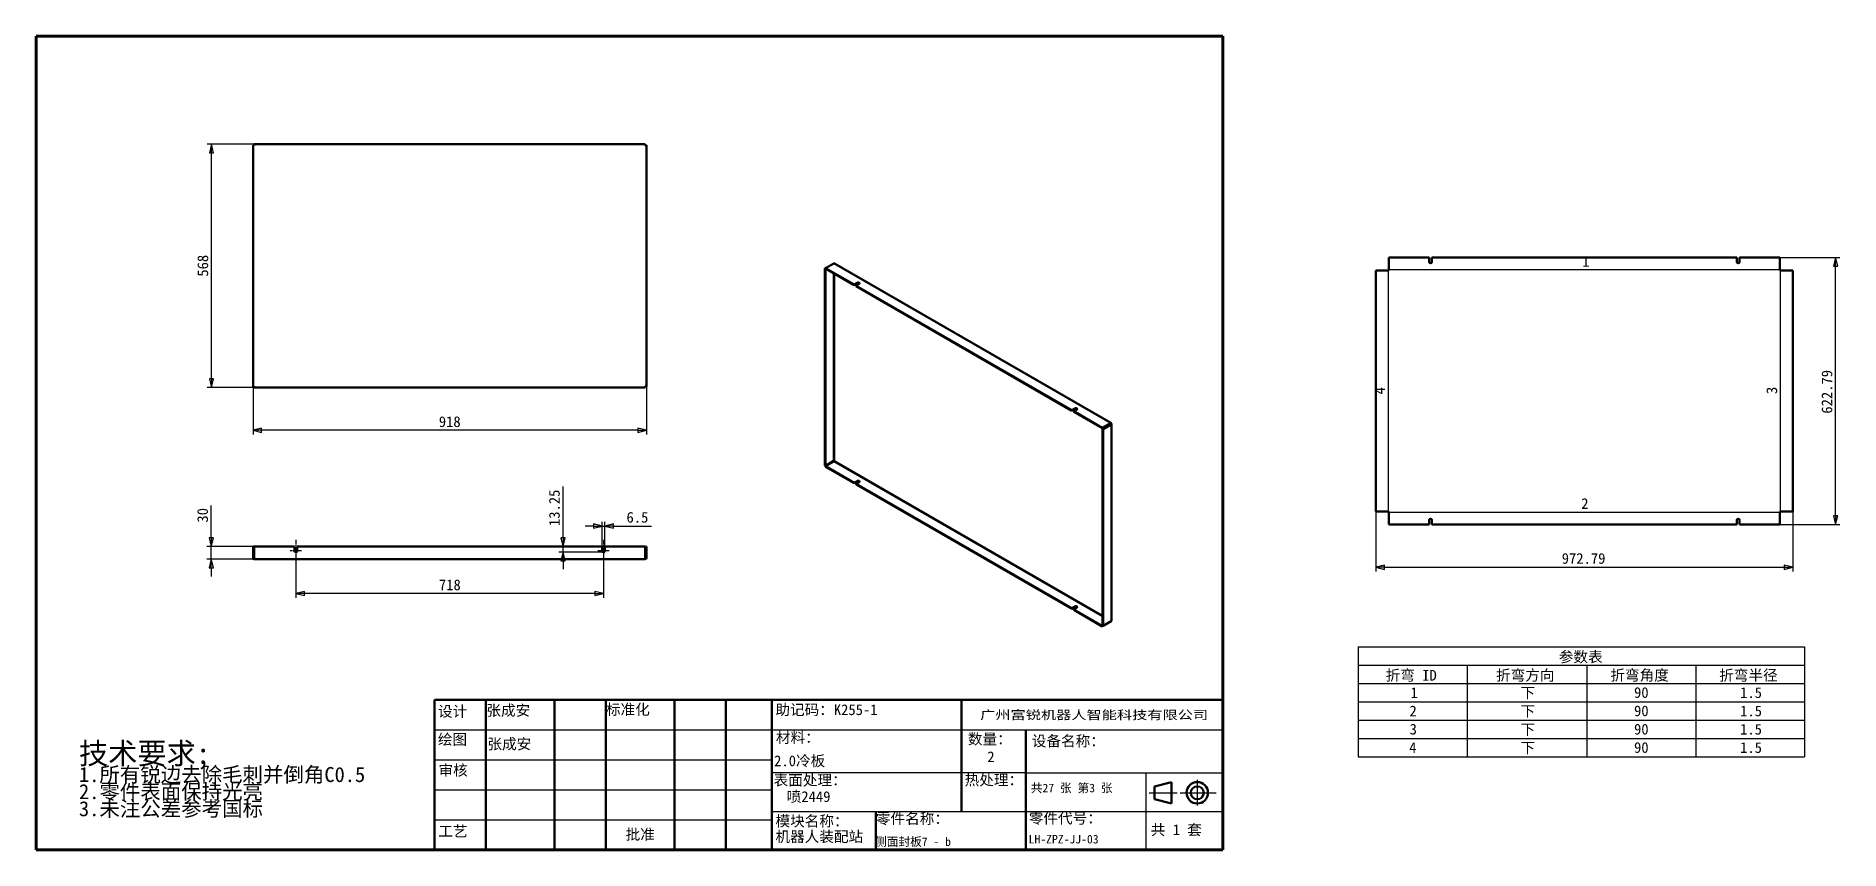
# Model space of a CAD drawing. Header units: millimetres. Extents: x 100 to 4310, y 100 to 2000.
import ezdxf
from ezdxf.enums import TextEntityAlignment as Align

# ---------------------------------------------------------------- set-up
doc = ezdxf.new("R2010")
doc.units = ezdxf.units.MM
doc.header["$LTSCALE"] = 10
doc.linetypes.add('CHAIN', pattern=[0.3543, 0.2362, -0.0295, 0.0591, -0.0295])
for name, color, linetype, lineweight in [('中心标记 (ISO)', 1, 'Continuous', 25), ('中心线 (ISO)', 1, 'Continuous', 25), ('可见 (ISO)', 7, 'Continuous', 50), ('可见窄的 (ISO)', 7, 'Continuous', 35), ('图框 (ISO)', 7, 'Continuous', 70), ('尺寸 (ISO)', 5, 'Continuous', 25), ('标题 (ISO)', 7, 'Continuous', 50), ('符号 (ISO)', 7, 'Continuous', 25)]:
    doc.layers.add(name, color=color, linetype=linetype, lineweight=lineweight)
doc.styles.add('文本样式126', font='', dxfattribs={"width": 1.3})
doc.styles.add('文本样式19', font='tahoma.ttf')
doc.styles.add('文本样式91', font='')
doc.styles.add('注释文本 (ISO)', font='')
doc.styles.get('文本样式126').set_extended_font_data('FangSong')
doc.styles.get('文本样式91').set_extended_font_data('FangSong')
doc.styles.get('注释文本 (ISO)').set_extended_font_data('FangSong')
doc.dimstyles.new('默认 (GB)', dxfattribs={"dimscale": 10, "dimtxt": 2.5, "dimasz": 2, "dimexe": 1, "dimexo": 0, "dimgap": 0.75, "dimtad": 1, "dimtoh": 1, "dimrnd": 1e-08, "dimdsep": 46, "dimtxsty": '注释文本 (ISO)', "dimblk": 'Filled-2', "dimcen": 0.09, "dimdle": 10, "dimclrd": 256, "dimclre": 256, "dimclrt": 256, "dimaunit": 1, "dimadec": 3, "dimazin": 2, "dimtfac": 0.52, "dimtmove": 0, "dimatfit": 3, "dimldrblk": 'Filled-1', "dimfxl": 0, "dimtolj": 1, "dimlwd": -1, "dimlwe": -1, "dimarcsym": 0})

# ---------------------------------------------------------------- blocks, each defined once
blk = doc.blocks.new('图框 A3-A4')
at = {"layer": '图框 (ISO)'}
for p, q in [((287, 200), (10, 200)), ((10, 200), (10, 10)), ((287, 10), (287, 200)), ((10, 10), (287, 10))]:
    blk.add_line(p, q, dxfattribs=at)
blk = doc.blocks.new('标题栏 GB1')
at = {"layer": '标题 (ISO)'}
for p, q in [((194.57, 65.23), (194.57, 72.23)), ((194.57, 72.23), (378.57, 72.23)), ((206.57, 65.23), (206.57, 72.23)), ((222.57, 65.23), (222.57, 72.23)), ((234.57, 65.23), (234.57, 72.23)), ((250.57, 65.23), (250.57, 72.23)), ((262.57, 65.23), (262.57, 72.23)), ((273.31, 65.23), (273.31, 72.23)), ((317.57, 65.23), (317.57, 72.23)), ((378.57, 72.23), (378.57, 65.23)), ((194.57, 37.23), (194.57, 65.23)), ((206.57, 37.23), (206.57, 65.23)), ((222.57, 44.23), (222.57, 65.23)), ((234.57, 37.23), (234.57, 65.23)), ((250.57, 37.23), (250.57, 65.23)), ((262.57, 37.23), (262.57, 65.23)), ((273.31, 65.23), (273.31, 37.23)), ((317.57, 55.23), (317.57, 65.23)), ((378.57, 65.23), (378.57, 37.23)), ((317.57, 55.23), (317.57, 46.23)), ((366.57, 53.06), (362.57, 52.06)), ((362.57, 52.06), (362.57, 49.06)), ((366.57, 48.06), (366.57, 53.06)), ((362.57, 49.06), (366.57, 48.06)), ((222.57, 44.23), (222.57, 37.23)), ((297.57, 46.23), (297.57, 37.23)), ((378.57, 37.23), (194.57, 37.23))]:
    blk.add_line(p, q, dxfattribs=at)
at = {"layer": '标题 (ISO)', "lineweight": 25}
for p, q in [((194.57, 65.23), (273.31, 65.23)), ((273.31, 65.23), (378.57, 65.23)), ((194.57, 58.23), (273.31, 58.23)), ((332.57, 55.23), (273.31, 55.23)), ((332.57, 55.23), (378.57, 55.23)), ((360.57, 55.23), (360.57, 46.23)), ((194.57, 51.23), (273.31, 51.23)), ((361.32, 50.56), (367.88, 50.56)), ((368.55, 50.56), (370.07, 50.56)), ((370.07, 50.56), (376.97, 50.56)), ((372.58, 53.56), (372.58, 47.56)), ((194.57, 44.23), (273.31, 44.23)), ((273.31, 46.23), (378.57, 46.23)), ((360.57, 46.23), (360.57, 37.23))]:
    blk.add_line(p, q, dxfattribs=at)
at = {"layer": '标题 (ISO)', "lineweight": 50}
blk.add_line((332.57, 65.23), (332.57, 37.23), dxfattribs=at)
at = {"layer": '标题 (ISO)'}
for radius in [2.5, 1.5]:
    blk.add_circle((372.57, 50.56), radius, dxfattribs=at)
at = {"layer": '标题 (ISO)', "style": '文本样式126', "width": 1.3}
blk.add_text('广州富锐机器人智能科技有限公司', height=2, dxfattribs=at).set_placement((348.5, 68.73), align=Align.MIDDLE_CENTER)
at = {"layer": '标题 (ISO)', "char_height": 2.5, "style": '注释文本 (ISO)'}
for s, insert, attachment_point in [('\\f仿宋|b0|i0;标准化', (234.57, 71.28), 1), ('助记码：K255-1', (274.11, 71.21), 1), ('\\f仿宋|b0|i0;设计', (195.38, 70.83), 1), ('张成安', (206.66, 71.05), 1), ('\\f仿宋|b0|i0;绘图', (195.35, 64.28), 1), ('张成安', (206.92, 63.22), 1), ('\\f仿宋|b0|i0;材料：', (274.24, 64.72), 1), ('\\f仿宋|b0|i0;数量：', (319.04, 64.37), 1), ('\\f仿宋|b0|i0;审核', (195.48, 57.07), 1), ('\\f仿宋|b0|i0;热处理：', (318.29, 54.82), 1), ('\\f仿宋|b0|i0;批准', (242.57, 40.73), 5), ('\\f仿宋|b0|i0;零件名称：', (297.57, 45.8), 1), ('\\f仿宋|b0|i0;零件代号：', (333.25, 45.9), 1)]:
    blk.add_mtext(s, dxfattribs=dict(at, insert=insert, attachment_point=attachment_point))
at = {"layer": '标题 (ISO)', "char_height": 2.5, "attachment_point": 1, "style": '注释文本 (ISO)'}
for s, insert, line_spacing_factor in [('设备名称：\\P', (333.96, 63.91), 0.856364), ('模块名称：\\P\\fArial|b0|i0;\\H2.5000;机器人装配站', (274.14, 45.23), 0.872369)]:
    blk.add_mtext(s, dxfattribs=dict(at, insert=insert, line_spacing_factor=line_spacing_factor))
at = {"layer": '标题 (ISO)', "attachment_point": 1, "style": '注释文本 (ISO)'}
for s, insert, char_height, width in [('\\f仿宋|b0|i0;表面处理：', (273.7, 54.78), 2.5, 18.7135), ('\\f仿宋|b0|i0;\\H2.0000;共27 张 第3 张', (333.72, 52.69), 2, 27.2374), ('\\f仿宋|b0|i0;工艺', (195.45, 42.85), 2.5, 7.4854), ('  共 1 套', (358.32, 43.18), 2.5, 17.7919)]:
    blk.add_mtext(s, dxfattribs=dict(at, insert=insert, char_height=char_height, width=width))
at = {"layer": '标题 (ISO)'}
for tag, p, height, style in [('材料_001', (273.82, 56.78), 2.5, '注释文本 (ISO)'), ('零件代号_001', (297.38, 38.16), 2, '文本样式91'), ('描述_001', (333.22, 38.74), 2, '文本样式91')]:
    blk.add_attdef(tag, p, '', height=height, dxfattribs=dict(at, style=style))
at = {"layer": '标题 (ISO)', "style": '文本样式91'}
blk.add_attdef('热处理', text='', height=2, dxfattribs=at).set_placement((318.2, 50.63), align=Align.TOP_LEFT)
at = {"layer": '标题 (ISO)', "style": '文本样式19'}
for tag, p in [('工程核准人', (256.57, 40.73)), ('工程批准日期', (267.94, 40.73))]:
    blk.add_attdef(tag, text='', height=1, dxfattribs=at).set_placement(p, align=Align.MIDDLE_CENTER)
blk = doc.blocks.new('Filled-2')
at = {"color": 0}
for p, q in [((0, 0), (-1, 0.25)), ((-1, 0.25), (-1, -0.25)), ((-1, 0), (0, 0)), ((-1, -0.25), (0, 0))]:
    blk.add_line(p, q, dxfattribs=at)
at = {"color": 0, "flags": 128}
blk.add_lwpolyline([(-1, -0.25), (0, 0)], dxfattribs=at)
at = {"color": 0}
blk.add_solid([(-1, -0.25), (0, 0), (-1, 0.25), (-1, -0.25)], dxfattribs=at)
blk = doc.blocks.new('*D8')
at = {"layer": 'Defpoints', "color": 0}
for p in [(606.4, 1182.6), (1524.4, 1182.6), (606.4, 1079.6)]:
    blk.add_point(p, dxfattribs=at)
at = {"layer": '尺寸 (ISO)'}
for p, q in [((606.4, 1182.6), (606.4, 1069.6)), ((1524.4, 1182.6), (1524.4, 1069.6)), ((1504.4, 1079.6), (626.4, 1079.6))]:
    blk.add_line(p, q, dxfattribs=at)
at = {"layer": '尺寸 (ISO)', "xscale": 20, "yscale": 20, "zscale": 20, "rotation": 180}
blk.add_blockref('Filled-2', (606.4, 1079.6), dxfattribs=at)
at = {"layer": '尺寸 (ISO)', "xscale": 20, "yscale": 20, "zscale": 20}
blk.add_blockref('Filled-2', (1524.4, 1079.6), dxfattribs=at)
at = {"layer": '尺寸 (ISO)', "insert": (1039.9, 1112.3), "char_height": 25, "attachment_point": 1, "style": '注释文本 (ISO)'}
blk.add_mtext('\\A1;918', dxfattribs=at)
blk = doc.blocks.new('Filled-1')
at = {"color": 0}
for p, q in [((0, 0), (-1, 0.125)), ((-1, 0.125), (-1, -0.125)), ((-1, 0), (0, 0)), ((-1, -0.125), (0, 0))]:
    blk.add_line(p, q, dxfattribs=at)
at = {"color": 0, "flags": 128}
blk.add_lwpolyline([(-1, -0.125), (0, 0)], dxfattribs=at)
at = {"color": 0}
blk.add_solid([(-1, -0.125), (0, 0), (-1, 0.125), (-1, -0.125)], dxfattribs=at)
blk = doc.blocks.new('*D9')
at = {"layer": 'Defpoints', "color": 0}
for p in [(509.4, 1747.6), (609.4, 1747.6), (609.4, 1179.6)]:
    blk.add_point(p, dxfattribs=at)
at = {"layer": '尺寸 (ISO)'}
for p, q in [((609.4, 1747.6), (499.4, 1747.6)), ((509.4, 1199.6), (509.4, 1727.6)), ((609.4, 1179.6), (499.4, 1179.6))]:
    blk.add_line(p, q, dxfattribs=at)
at = {"layer": '尺寸 (ISO)', "xscale": 20, "yscale": 20, "zscale": 20}
for p, rotation in [((509.4, 1747.6), 90), ((509.4, 1179.6), 270)]:
    blk.add_blockref('Filled-2', p, dxfattribs=dict(at, rotation=rotation))
at = {"layer": '尺寸 (ISO)', "insert": (476.6, 1438.3), "char_height": 25, "attachment_point": 1, "rotation": 90, "style": '注释文本 (ISO)'}
blk.add_mtext('\\A1;568', dxfattribs=at)
blk = doc.blocks.new('*D10')
at = {"layer": 'Defpoints', "color": 0}
for p in [(608.9, 808.6), (508.9, 778.6), (609.4, 778.6)]:
    blk.add_point(p, dxfattribs=at)
at = {"layer": '尺寸 (ISO)'}
for p, q in [((508.9, 828.6), (508.9, 904.3)), ((608.9, 808.6), (498.9, 808.6)), ((508.9, 778.6), (508.9, 808.6)), ((609.4, 778.6), (498.9, 778.6)), ((508.9, 758.6), (508.9, 738.6))]:
    blk.add_line(p, q, dxfattribs=at)
at = {"layer": '尺寸 (ISO)', "xscale": 20, "yscale": 20, "zscale": 20}
for p, rotation in [((508.9, 808.6), 270), ((508.9, 778.6), 90)]:
    blk.add_blockref('Filled-2', p, dxfattribs=dict(at, rotation=rotation))
at = {"layer": '尺寸 (ISO)', "insert": (476.1, 864.2), "char_height": 25, "attachment_point": 1, "rotation": 90, "style": '注释文本 (ISO)'}
blk.add_mtext('\\A1;30', dxfattribs=at)
blk = doc.blocks.new('*D11')
at = {"layer": 'Defpoints', "color": 0}
for p in [(1421.1, 856.1), (1421.1, 808.6), (1427.6, 808.6)]:
    blk.add_point(p, dxfattribs=at)
at = {"layer": '尺寸 (ISO)'}
for p, q in [((1401.1, 856.1), (1381.1, 856.1)), ((1421.1, 808.6), (1421.1, 866.1)), ((1421.1, 856.1), (1427.6, 856.1)), ((1427.6, 808.6), (1427.6, 866.1)), ((1447.6, 856.1), (1536.4, 856.1))]:
    blk.add_line(p, q, dxfattribs=at)
at = {"layer": '尺寸 (ISO)', "xscale": 20, "yscale": 20, "zscale": 20}
blk.add_blockref('Filled-2', (1421.1, 856.1), dxfattribs=at)
at = {"layer": '尺寸 (ISO)', "xscale": 20, "yscale": 20, "zscale": 20, "rotation": 180}
blk.add_blockref('Filled-2', (1427.6, 856.1), dxfattribs=at)
at = {"layer": '尺寸 (ISO)', "insert": (1478, 889.1), "char_height": 25, "attachment_point": 1, "style": '注释文本 (ISO)'}
blk.add_mtext('\\A1;6.5', dxfattribs=at)
blk = doc.blocks.new('*D12')
at = {"layer": 'Defpoints', "color": 0}
for p in [(1427.6, 808.6), (1330, 795.3), (1424.4, 795.3)]:
    blk.add_point(p, dxfattribs=at)
at = {"layer": '尺寸 (ISO)'}
for p, q in [((1330, 828.6), (1330, 948.6)), ((1427.6, 808.6), (1320, 808.6)), ((1330, 795.3), (1330, 808.6)), ((1424.4, 795.3), (1320, 795.3)), ((1330, 775.3), (1330, 755.3))]:
    blk.add_line(p, q, dxfattribs=at)
at = {"layer": '尺寸 (ISO)', "xscale": 20, "yscale": 20, "zscale": 20}
for p, rotation in [((1330, 808.6), 270), ((1330, 795.3), 90)]:
    blk.add_blockref('Filled-2', p, dxfattribs=dict(at, rotation=rotation))
at = {"layer": '尺寸 (ISO)', "insert": (1297.1, 856.1), "char_height": 25, "attachment_point": 1, "rotation": 90, "style": '注释文本 (ISO)'}
blk.add_mtext('\\A1;13.25', dxfattribs=at)
blk = doc.blocks.new('*D13')
at = {"layer": 'Defpoints', "color": 0}
for p in [(706.4, 785.3), (1424.4, 785.3), (706.4, 698.6)]:
    blk.add_point(p, dxfattribs=at)
at = {"layer": '尺寸 (ISO)'}
for p, q in [((706.4, 785.3), (706.4, 688.6)), ((1424.4, 785.3), (1424.4, 688.6)), ((1404.4, 698.6), (726.4, 698.6))]:
    blk.add_line(p, q, dxfattribs=at)
at = {"layer": '尺寸 (ISO)', "xscale": 20, "yscale": 20, "zscale": 20, "rotation": 180}
blk.add_blockref('Filled-2', (706.4, 698.6), dxfattribs=at)
at = {"layer": '尺寸 (ISO)', "xscale": 20, "yscale": 20, "zscale": 20}
blk.add_blockref('Filled-2', (1424.4, 698.6), dxfattribs=at)
at = {"layer": '尺寸 (ISO)', "insert": (1040.2, 731.4), "char_height": 25, "attachment_point": 1, "style": '注释文本 (ISO)'}
blk.add_mtext('\\A1;718', dxfattribs=at)
blk = doc.blocks.new('加工')
at = {"layer": '符号 (ISO)', "insert": (-36.68, 11.05), "char_height": 2.5, "width": 80.4946, "attachment_point": 1, "line_spacing_factor": 0.683636, "style": '注释文本 (ISO)'}
blk.add_mtext('{\\H2x;技术要求;\\P\\H0.7x;1.所有锐边去除毛刺并倒角C0.5\\H2.125x; \\H0.47059x;\\P2.零件表面保持光亮\\H1.8404x; \\H0.54337x;\\P3.未注公差参考国标\\H1.8095x; }', dxfattribs=at)
blk = doc.blocks.new('*D14')
at = {"layer": 'Defpoints', "color": 0}
for p in [(3227.1, 890), (4199.9, 890), (4199.9, 760)]:
    blk.add_point(p, dxfattribs=at)
at = {"layer": '尺寸 (ISO)'}
for p, q in [((3227.1, 890), (3227.1, 750)), ((4199.9, 890), (4199.9, 750)), ((3247.1, 760), (4179.9, 760))]:
    blk.add_line(p, q, dxfattribs=at)
at = {"layer": '尺寸 (ISO)', "xscale": 20, "yscale": 20, "zscale": 20, "rotation": 180}
blk.add_blockref('Filled-2', (3227.1, 760), dxfattribs=at)
at = {"layer": '尺寸 (ISO)', "xscale": 20, "yscale": 20, "zscale": 20}
blk.add_blockref('Filled-2', (4199.9, 760), dxfattribs=at)
at = {"layer": '尺寸 (ISO)', "insert": (3660.6, 793), "char_height": 25, "attachment_point": 1, "style": '注释文本 (ISO)'}
blk.add_mtext('\\A1;972.79', dxfattribs=at)
blk = doc.blocks.new('*D15')
at = {"layer": 'Defpoints', "color": 0}
for p in [(4169.9, 1482.8), (4299.9, 1482.8), (4169.9, 860)]:
    blk.add_point(p, dxfattribs=at)
at = {"layer": '尺寸 (ISO)'}
for p, q in [((4169.9, 1482.8), (4309.9, 1482.8)), ((4299.9, 880), (4299.9, 1462.8)), ((4169.9, 860), (4309.9, 860))]:
    blk.add_line(p, q, dxfattribs=at)
at = {"layer": '尺寸 (ISO)', "xscale": 20, "yscale": 20, "zscale": 20}
for p, rotation in [((4299.9, 1482.8), 90), ((4299.9, 860), 270)]:
    blk.add_blockref('Filled-2', p, dxfattribs=dict(at, rotation=rotation))
at = {"layer": '尺寸 (ISO)', "insert": (4267, 1118.5), "char_height": 25, "attachment_point": 1, "rotation": 90, "style": '注释文本 (ISO)'}
blk.add_mtext('\\A1;622.79', dxfattribs=at)
blk = doc.blocks.new('表格3')
at = {"layer": '符号 (ISO)'}
for p, q in [((318.57, 57.43), (422.75, 57.43)), ((318.57, 57.43), (318.57, 53.15)), ((422.75, 57.43), (422.75, 53.15)), ((318.57, 53.15), (422.75, 53.15)), ((318.57, 53.15), (318.57, 48.88)), ((343.97, 53.15), (343.97, 48.88)), ((371.95, 53.15), (371.95, 48.88)), ((397.35, 53.15), (397.35, 48.88)), ((422.75, 53.15), (422.75, 48.88)), ((318.57, 48.88), (422.75, 48.88)), ((318.57, 48.88), (318.57, 31.76)), ((343.97, 48.88), (343.97, 31.76)), ((371.95, 48.88), (371.95, 31.76)), ((397.35, 48.88), (397.35, 31.76)), ((422.75, 48.88), (422.75, 31.76)), ((318.57, 44.6), (422.75, 44.6)), ((318.57, 40.32), (422.75, 40.32)), ((318.57, 36.04), (422.75, 36.04)), ((318.57, 31.76), (422.75, 31.76))]:
    blk.add_line(p, q, dxfattribs=at)
at = {"layer": '符号 (ISO)', "char_height": 2.5, "attachment_point": 7, "style": '注释文本 (ISO)'}
for s, insert in [('参数表', (365.38, 53.55)), ('折弯 ID', (324.98, 49.25)), ('折弯方向', (350.73, 49.25)), ('折弯角度', (377.42, 49.25)), ('折弯半径', (402.82, 49.25)), ('1', (330.79, 45.46)), ('下', (356.44, 45.14)), ('90', (382.94, 45.46)), ('1.5', (407.69, 45.44)), ('2', (330.53, 41.19)), ('下', (356.44, 40.86)), ('90', (382.94, 41.18)), ('1.5', (407.69, 41.16)), ('3', (330.56, 36.9)), ('下', (356.44, 36.59)), ('90', (382.94, 36.9)), ('1.5', (407.69, 36.89)), ('4', (330.47, 32.64)), ('下', (356.44, 32.31)), ('90', (382.94, 32.62)), ('1.5', (407.69, 32.61))]:
    blk.add_mtext(s, dxfattribs=dict(at, insert=insert))
blk = doc.blocks.new('2dTransSymbol9')
at = {"layer": '符号 (ISO)', "insert": (370.86, 146.16), "char_height": 2.5, "attachment_point": 7, "style": '注释文本 (ISO)'}
blk.add_mtext('1', dxfattribs=at)
blk = doc.blocks.new('2dTransSymbol10')
at = {"layer": '符号 (ISO)', "insert": (370.61, 89.62), "char_height": 2.5, "attachment_point": 7, "style": '注释文本 (ISO)'}
blk.add_mtext('2', dxfattribs=at)
blk = doc.blocks.new('2dTransSymbol11')
at = {"layer": '符号 (ISO)', "insert": (416.37, 116.43), "char_height": 2.5, "attachment_point": 7, "rotation": 90, "style": '注释文本 (ISO)'}
blk.add_mtext('3', dxfattribs=at)
blk = doc.blocks.new('2dTransSymbol12')
at = {"layer": '符号 (ISO)', "insert": (324.83, 116.34), "char_height": 2.5, "attachment_point": 7, "rotation": 90, "style": '注释文本 (ISO)'}
blk.add_mtext('4', dxfattribs=at)

msp = doc.modelspace()

# ---------------------------------------------------------------- linework, layer by layer
at = {"layer": '中心标记 (ISO)', "linetype": 'CHAIN', "ltscale": 4.250268}
for p, q in [((706.37, 823.587), (706.37, 785.337)), ((1424.37, 823.587), (1424.37, 785.337))]:
    msp.add_line(p, q, dxfattribs=at)
at = {"layer": '中心标记 (ISO)', "linetype": 'CHAIN', "ltscale": 2.9446}
for p, q in [((719.62, 798.587), (693.12, 798.587)), ((1437.62, 798.587), (1411.12, 798.587))]:
    msp.add_line(p, q, dxfattribs=at)
at = {"layer": '中心线 (ISO)'}
for p, q in [((3255.798, 1452.433), (3255.798, 890.433)), ((4169.494, 1454.129), (3257.494, 1454.129)), ((4171.191, 890.433), (4171.191, 1452.433)), ((3257.494, 888.736), (4169.494, 888.736))]:
    msp.add_line(p, q, dxfattribs=at)
at = {"layer": '可见 (ISO)'}
for p, q in [((607.87, 1744.997), (606.37, 1744.997)), ((606.37, 1744.997), (606.37, 1744.558)), ((609.37, 1744.558), (606.37, 1744.558)), ((606.37, 1182.558), (606.37, 1744.558)), ((607.87, 1744.558), (607.87, 1744.997)), ((609.37, 1747.558), (608.931, 1747.558)), ((608.931, 1746.058), (608.931, 1747.558)), ((609.37, 1746.058), (608.931, 1746.058)), ((609.37, 1747.558), (609.37, 1744.558)), ((609.37, 1747.558), (1521.37, 1747.558)), ((1521.37, 1744.558), (1521.37, 1747.558)), ((1521.81, 1747.558), (1521.37, 1747.558)), ((1521.37, 1746.058), (1521.81, 1746.058)), ((1524.37, 1744.558), (1521.37, 1744.558)), ((1521.81, 1746.058), (1521.81, 1747.558)), ((1522.87, 1744.558), (1522.87, 1744.997)), ((1522.87, 1744.997), (1524.37, 1744.997)), ((1524.37, 1744.558), (1524.37, 1744.997)), ((1524.37, 1744.558), (1524.37, 1182.558)), ((3257.055, 1482.826), (3351.244, 1482.826)), ((3257.055, 1455.826), (3257.055, 1482.826)), ((3351.244, 1472.826), (3351.244, 1482.826)), ((3357.744, 1482.826), (3357.744, 1472.826)), ((3357.744, 1482.826), (4069.244, 1482.826)), ((4069.244, 1472.826), (4069.244, 1482.826)), ((4075.744, 1482.826), (4075.744, 1472.826)), ((4075.744, 1482.826), (4169.934, 1482.826)), ((4169.934, 1482.826), (4169.934, 1455.826)), ((1942.753, 1458.258), (1940.942, 1457.213)), ((1940.942, 1457.213), (1940.942, 997.624)), ((1942.003, 1456.6), (1940.942, 1457.213)), ((1942.753, 1457.033), (1942.003, 1456.6)), ((1942.003, 1456.6), (1942.003, 997.012)), ((1942.753, 1458.258), (1961.845, 1469.281)), ((2009.355, 1419.805), (1942.753, 1458.258)), ((1942.753, 1457.033), (1942.753, 1458.258)), ((2009.355, 1418.581), (1942.753, 1457.033)), ((1961.845, 1469.281), (1962.155, 1469.101)), ((1963.655, 1469.25), (2608.537, 1096.928)), ((3227.102, 889.994), (3227.102, 1452.872)), ((3227.102, 1452.872), (3254.102, 1452.872)), ((3254.102, 1452.872), (3254.102, 1452.433)), ((3254.102, 1452.433), (3257.494, 1452.433)), ((3257.494, 1455.826), (3257.055, 1455.826)), ((3257.494, 1452.433), (3257.494, 1455.826)), ((4169.934, 1455.826), (4169.494, 1455.826)), ((4169.494, 1455.826), (4169.494, 1452.433)), ((4169.494, 1452.433), (4172.887, 1452.433)), ((4172.887, 1452.433), (4172.887, 1452.872)), ((4172.887, 1452.872), (4199.887, 1452.872)), ((4199.887, 1452.872), (4199.887, 889.994)), ((2009.355, 1419.805), (2016.426, 1423.888)), ((2016.426, 1422.663), (2009.355, 1418.581)), ((2009.355, 1418.581), (2009.355, 1419.805)), ((2021.022, 1421.234), (2013.951, 1417.152)), ((2013.951, 1417.152), (2013.951, 1415.927)), ((2517.057, 1126.683), (2013.951, 1417.152)), ((2517.057, 1125.458), (2013.951, 1415.927)), ((606.37, 1182.558), (609.37, 1182.558)), ((606.37, 1182.558), (606.37, 1182.118)), ((607.87, 1182.118), (606.37, 1182.118)), ((607.87, 1182.558), (607.87, 1182.118)), ((609.37, 1181.058), (608.931, 1181.058)), ((608.931, 1181.058), (608.931, 1179.558)), ((608.931, 1179.558), (609.37, 1179.558)), ((609.37, 1182.558), (609.37, 1179.558)), ((1521.37, 1179.558), (609.37, 1179.558)), ((1521.37, 1179.558), (1521.37, 1182.558)), ((1521.37, 1182.558), (1524.37, 1182.558)), ((1521.37, 1181.058), (1521.81, 1181.058)), ((1521.37, 1179.558), (1521.81, 1179.558)), ((1521.81, 1181.058), (1521.81, 1179.558)), ((1522.87, 1182.558), (1522.87, 1182.118)), ((1522.87, 1182.118), (1524.37, 1182.118)), ((1524.37, 1182.118), (1524.37, 1182.558)), ((2517.057, 1126.683), (2524.128, 1130.766)), ((2524.128, 1129.541), (2517.057, 1125.458)), ((2517.057, 1125.458), (2517.057, 1126.683)), ((2528.725, 1128.112), (2521.654, 1124.03)), ((2521.654, 1124.03), (2521.654, 1122.805)), ((2588.255, 1085.577), (2521.654, 1124.03)), ((2588.255, 1084.352), (2521.654, 1122.805)), ((2607.347, 1096.6), (2588.255, 1085.577)), ((2607.347, 1095.375), (2588.255, 1084.352)), ((2607.037, 1096.779), (2607.347, 1096.6)), ((2607.347, 1095.375), (2607.347, 1096.6)), ((2608.097, 1094.942), (2609.158, 1095.554)), ((2588.255, 1084.352), (2588.255, 1085.577)), ((2608.097, 1094.076), (2589.005, 1083.053)), ((2589.005, 623.465), (2589.005, 1083.053)), ((2589.005, 1083.053), (2590.066, 1082.441)), ((2590.066, 1082.441), (2609.158, 1093.463)), ((2590.066, 622.852), (2590.066, 1082.441)), ((2608.097, 1094.076), (2609.158, 1093.463)), ((2609.158, 1093.463), (2609.158, 1093.105)), ((2610.037, 1094.329), (2610.037, 635.458)), ((1942.003, 997.012), (1940.942, 997.624)), ((1961.095, 1008.034), (1942.003, 997.012)), ((1961.845, 1006.735), (1942.753, 995.713)), ((1942.753, 995.713), (2009.355, 957.26)), ((1942.753, 995.713), (1942.753, 994.488)), ((1942.753, 994.488), (2009.355, 956.035)), ((1961.095, 1008.393), (1961.095, 1008.034)), ((1962.155, 1006.556), (1961.845, 1006.735)), ((2009.355, 957.26), (2016.426, 961.343)), ((2016.426, 960.118), (2009.355, 956.035)), ((2009.355, 956.035), (2009.355, 957.26)), ((2021.022, 958.689), (2013.951, 954.606)), ((2013.951, 954.606), (2013.951, 953.382)), ((2013.951, 954.606), (2517.057, 664.138)), ((2013.951, 953.382), (2517.057, 662.913)), ((3254.102, 889.994), (3227.102, 889.994)), ((3257.494, 890.433), (3254.102, 890.433)), ((3254.102, 890.433), (3254.102, 889.994)), ((3257.055, 860.04), (3257.055, 887.04)), ((3257.055, 887.04), (3257.494, 887.04)), ((3257.494, 887.04), (3257.494, 890.433)), ((4169.494, 890.433), (4169.494, 887.04)), ((4172.887, 890.433), (4169.494, 890.433)), ((4169.494, 887.04), (4169.934, 887.04)), ((4169.934, 887.04), (4169.934, 860.04)), ((4172.887, 889.994), (4172.887, 890.433)), ((4199.887, 889.994), (4172.887, 889.994)), ((3351.244, 860.04), (3257.055, 860.04)), ((3351.244, 860.04), (3351.244, 870.04)), ((3357.744, 870.04), (3357.744, 860.04)), ((4069.244, 860.04), (3357.744, 860.04)), ((4069.244, 860.04), (4069.244, 870.04)), ((4075.744, 870.04), (4075.744, 860.04)), ((4169.934, 860.04), (4075.744, 860.04)), ((606.37, 808.587), (606.37, 781.587)), ((607.87, 808.587), (606.37, 808.587)), ((607.87, 781.587), (607.87, 808.587)), ((608.931, 808.587), (703.12, 808.587)), ((608.931, 781.587), (608.931, 808.587)), ((703.12, 798.587), (703.12, 808.587)), ((709.62, 808.587), (709.62, 798.587)), ((709.62, 808.587), (1421.12, 808.587)), ((1421.12, 798.587), (1421.12, 808.587)), ((1427.62, 808.587), (1427.62, 798.587)), ((1427.62, 808.587), (1521.81, 808.587)), ((1521.81, 808.587), (1521.81, 781.587)), ((1522.87, 781.587), (1522.87, 808.587)), ((1522.87, 808.587), (1524.37, 808.587)), ((1524.37, 781.587), (1524.37, 808.587)), ((607.87, 781.587), (606.37, 781.587)), ((609.37, 781.587), (608.931, 781.587)), ((609.37, 781.587), (609.37, 778.587)), ((1521.37, 778.587), (609.37, 778.587)), ((1521.37, 778.587), (1521.37, 781.587)), ((1521.81, 781.587), (1521.37, 781.587)), ((1522.87, 781.587), (1524.37, 781.587)), ((2517.057, 664.138), (2524.128, 668.22)), ((2524.128, 666.996), (2517.057, 662.913)), ((2517.057, 662.913), (2517.057, 664.138)), ((2528.725, 665.567), (2521.654, 661.484)), ((2521.654, 661.484), (2521.654, 660.259)), ((2521.654, 661.484), (2588.255, 623.032)), ((2521.654, 660.259), (2588.255, 621.807)), ((2609.158, 633.875), (2590.066, 622.852)), ((2609.158, 634.234), (2609.158, 633.875)), ((2589.005, 623.465), (2588.255, 623.032)), ((2588.255, 623.032), (2588.255, 621.807)), ((2588.255, 621.807), (2590.066, 622.852)), ((2589.005, 623.465), (2590.066, 622.852))]:
    msp.add_line(p, q, dxfattribs=at)
for centre, radius, start, end in [((3354.494, 1472.826), 3.25, 180, 0), ((4072.494, 1472.826), 3.25, 180, 0), ((3354.494, 870.04), 3.25, 0, 180), ((4072.494, 870.04), 3.25, 0, 180), ((609.37, 781.587), 3, 180, 270), ((609.37, 781.587), 1.5, 180, 270), ((706.37, 798.587), 3.25, 180, 0), ((1424.37, 798.587), 3.25, 180, 0), ((1521.37, 781.587), 3, 270, 0), ((1521.37, 781.587), 1.5, 270, 0)]:
    msp.add_arc(centre, radius, start, end, dxfattribs=at)
for centre, major_axis, start_param, end_param in [((1962.155, 1466.652), (1.5, 2.598), 0, 0.78539816), ((2018.724, 1422.561), (3.25, 0), 5.49778714, 8.6393798), ((2018.724, 1421.336), (3.25, 0), 0.33244695, 2.35619449), ((2526.427, 1129.439), (3.25, 0), 5.49778714, 8.6393798), ((2526.427, 1128.214), (3.25, 0), 0.33244695, 2.35619449), ((2607.037, 1094.329), (1.5, 2.598), 5.49778714, 7.06858347), ((2607.037, 1094.329), (0.75, 1.299), 5.49778714, 6.77133211), ((2607.037, 1094.329), (1.5, 0), 5.79503851, 7.06858347), ((2607.037, 1094.329), (3, 0), 5.49778714, 7.06858347), ((1962.155, 1007.781), (-1.5, 0), 3.92699082, 5.49778714), ((1962.155, 1007.781), (-0.75, -1.299), 0.78539816, 2.35619449), ((2018.724, 960.016), (3.25, 0), 5.49778714, 8.6393798), ((2018.724, 958.791), (3.25, 0), 0.33244695, 2.35619449), ((2526.427, 666.893), (3.25, 0), 5.49778714, 8.6393798), ((2526.427, 665.669), (3.25, 0), 0.33244695, 2.35619449), ((2607.037, 635.458), (3, 0), 5.49778714, 6.28318531)]:
    msp.add_ellipse(centre, major_axis=major_axis, ratio=0.57735027, start_param=start_param, end_param=end_param, dxfattribs=at)
at = {"layer": '可见窄的 (ISO)'}
for p, q in [((1961.095, 1008.393), (1961.095, 1446.444)), ((2607.037, 1096.779), (1962.155, 1469.101)), ((1963.216, 1445.219), (1963.216, 1008.393)), ((2016.426, 1423.888), (2016.426, 1422.663)), ((2524.128, 1130.766), (2524.128, 1129.541)), ((2608.097, 1094.942), (2607.347, 1095.375)), ((2608.097, 1094.076), (2608.097, 1094.942)), ((2609.158, 634.234), (2609.158, 1093.105)), ((2589.005, 644.644), (1962.155, 1006.556)), ((1963.216, 1008.393), (2589.005, 647.093)), ((2016.426, 961.343), (2016.426, 960.118)), ((2524.128, 668.22), (2524.128, 666.996))]:
    msp.add_line(p, q, dxfattribs=at)

# ---------------------------------------------------------------- block references
at = {"xscale": 10, "yscale": 10, "zscale": 10}
for name, p in [('图框 A3-A4', (0, 0)), ('表格3', (0, 0)), ('加工', (566.914, 240.002))]:
    msp.add_blockref(name, p, dxfattribs=at)
msp.add_blockref('标题栏 GB1', (-915.711, -272.252), dxfattribs=at).add_auto_attribs({'零件代号_001': '侧面封板7 - b', '描述_001': 'LH-ZPZ-JJ-03', '材料_001': '2.0冷板'})
at = {"layer": '符号 (ISO)', "xscale": 10, "yscale": 10, "zscale": 10}
for name in ['2dTransSymbol9', '2dTransSymbol12', '2dTransSymbol11', '2dTransSymbol10']:
    msp.add_blockref(name, (0, 0), dxfattribs=at)

# ---------------------------------------------------------------- texts
at = {"layer": '符号 (ISO)', "insert": (2320, 330), "char_height": 25, "attachment_point": 1, "style": '注释文本 (ISO)'}
msp.add_mtext('{2}', dxfattribs=at)
at = {"layer": '符号 (ISO)', "insert": (1851.8, 237.005), "char_height": 25, "width": 130, "attachment_point": 1, "style": '注释文本 (ISO)'}
msp.add_mtext('{喷2449}', dxfattribs=at)

# ---------------------------------------------------------------- dimensions: what is measured, and where the dimension line sits
at = {"layer": '尺寸 (ISO)'}
for base, p1, p2, angle, override, picture, middle in [((509.37, 1747.558), (609.37, 1179.558), (609.37, 1747.558), 90, {"dimtoh": 0, "dimdec": 2, "dimtp": 0, "dimtm": 0, "dimtdec": 2, "dimtofl": 0, "dimatfit": 1}, '*D9', (509.37, 1463.558)), ((4299.887, 1482.826), (4169.934, 860.04), (4169.934, 1482.826), 270, {"dimtoh": 0, "dimdec": 2, "dimtp": 0, "dimtm": 0, "dimtdec": 2, "dimtofl": 0, "dimatfit": 1}, '*D15', (4299.887, 1171.533)), ((606.37, 1079.558), (1524.37, 1182.558), (606.37, 1182.558), 180, {"dimtoh": 0, "dimdec": 2, "dimtp": 0, "dimtm": 0, "dimtdec": 2, "dimtofl": 0, "dimatfit": 1}, '*D8', (1065.47, 1079.558)), ((1329.998, 795.337), (1427.62, 808.587), (1424.37, 795.337), 270, {"dimtoh": 0, "dimdec": 2, "dimtp": 0, "dimtm": 0, "dimtdec": 2, "dimtofl": 1, "dimatfit": 1}, '*D12', (1329.998, 898.587)), ((508.931, 778.587), (608.931, 808.587), (609.37, 778.587), 270, {"dimtoh": 0, "dimdec": 2, "dimtp": 0, "dimtm": 0, "dimtdec": 2, "dimtofl": 1, "dimatfit": 1}, '*D10', (508.931, 880.535)), ((1421.12, 856.136), (1427.62, 808.587), (1421.12, 808.587), 180, {"dimtoh": 0, "dimdec": 2, "dimtp": 0, "dimtm": 0, "dimtdec": 2, "dimtofl": 1, "dimatfit": 1}, '*D11', (1503.472, 856.136)), ((706.37, 698.587), (1424.37, 785.337), (706.37, 785.337), 180, {"dimtoh": 0, "dimdec": 2, "dimtp": 0, "dimtm": 0, "dimtdec": 2, "dimtofl": 0, "dimatfit": 1}, '*D13', (1065.37, 698.587))]:
    dim = msp.add_linear_dim(base=base, p1=p1, p2=p2, angle=angle, dimstyle='默认 (GB)', override=override, dxfattribs=at)
    dim.commit()
    dim.dimension.update_dxf_attribs({"geometry": picture, "text_midpoint": middle, "dimtype": 160})
dim = msp.add_linear_dim(base=(4199.8874, 760.04), p1=(3227.1015, 889.9936), p2=(4199.8874, 889.9936), dimstyle='默认 (GB)', override={"dimtoh": 0, "dimdec": 2, "dimtp": 0, "dimtm": 0, "dimtdec": 2, "dimtofl": 0, "dimatfit": 1}, dxfattribs=at)
dim.commit()
dim.dimension.update_dxf_attribs({"geometry": '*D14', "text_midpoint": (3713.6944, 760.04), "dimtype": 160})

doc.saveas('drawing.dxf')
